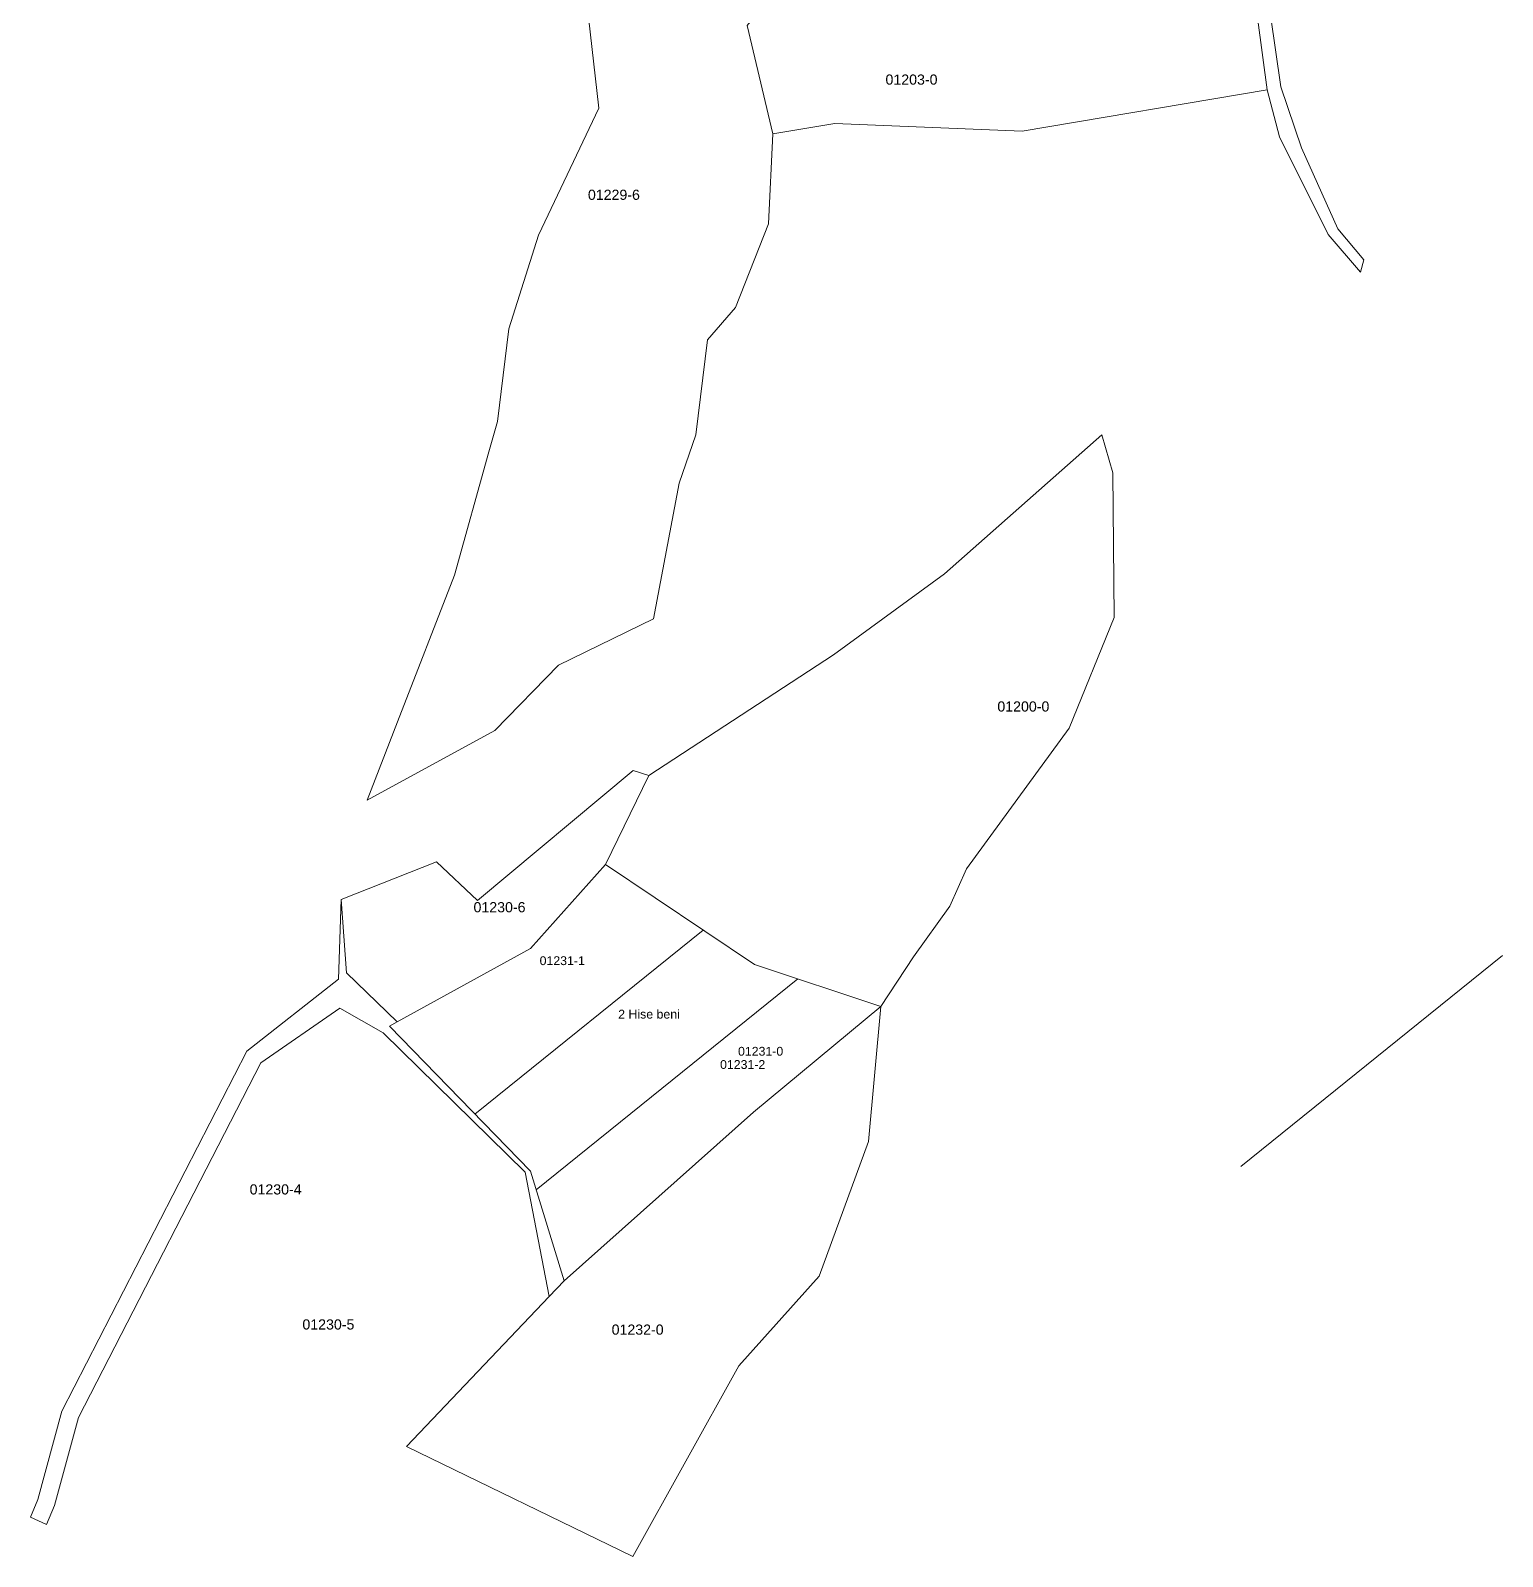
# Model space of a CAD drawing. Header units: metres. Extents: x 7510550 to 7511784, y 4687677 to 4689293.
# Drawn here: x 7511128 to 7511461.8, y 4687882.1 to 4688228.2 of the extents above; entities that cross this region are included whole.
import ezdxf

# ---------------------------------------------------------------- set-up
doc = ezdxf.new("R2010")
doc.units = ezdxf.units.M
for name, color, linetype, lineweight in [('Ndarje e re', 1, 'Continuous', 0), ('Nr Parceles Baze', 7, 'Continuous', 0), ('Nr-Kojshi', 251, 'Continuous', 0), ('Parc-Kojshi', 251, 'Continuous', 0), ('Parcela Baze', 7, 'Continuous', 0), ('Pikat Ndarjes garb', 1, 'Continuous', 0)]:
    doc.layers.add(name, color=color, linetype=linetype, lineweight=lineweight)
doc.styles.get("Standard").update_dxf_attribs({"font": 'arial.ttf'})

msp = doc.modelspace()

# ---------------------------------------------------------------- linework, layer by layer
at = {"layer": 'Ndarje e re', "flags": 128}
for points in [[(7511402.45, 4687970.57), (7511461.81, 4688018.38)], [(7511242.64, 4687965.27), (7511302, 4688013.08)]]:
    msp.add_lwpolyline(points, dxfattribs=at)
at = {"layer": 'Parc-Kojshi', "flags": 128}
for points in [[(7511252.61, 4688247.94), (7511256.86, 4688210.6), (7511243.2, 4688181.75), (7511236.43, 4688160.52), (7511233.87, 4688139.51), (7511231.93, 4688132.61), (7511224.12, 4688104.7), (7511211.23, 4688071.43), (7511204.33, 4688053.62), (7511233.29, 4688069.42), (7511247.76, 4688084.28), (7511269.28, 4688094.73), (7511275.07, 4688125.56), (7511278.84, 4688136.48), (7511281.55, 4688158.08), (7511287.89, 4688165.38), (7511295.37, 4688184.37), (7511296.32, 4688204.77), (7511290.51, 4688229.38)], [(7511404.08, 4688247.6), (7511408.46, 4688214.76), (7511411.28, 4688204.07), (7511422.25, 4688181.91), (7511429.62, 4688173.38), (7511430.39, 4688176.21), (7511424.47, 4688183.21), (7511416.22, 4688201.62), (7511411.58, 4688215.43), (7511406.84, 4688248)]]:
    msp.add_lwpolyline(points, dxfattribs=at)
for points in [[(7511404.08, 4688247.6), (7511361.24, 4688242.12), (7511328.67, 4688233.76), (7511294.54, 4688234.24), (7511290.51, 4688229.38), (7511296.32, 4688204.77), (7511310.43, 4688207.15), (7511352.86, 4688205.34), (7511408.46, 4688214.76)], [(7511363.51, 4688069.97), (7511373.74, 4688095.06), (7511373.44, 4688127.89), (7511370.99, 4688136.47), (7511335.29, 4688104.95), (7511310.12, 4688086.58), (7511268.25, 4688059.2), (7511258.41, 4688039.04), (7511292.18, 4688016.34), (7511320.84, 4688006.8), (7511328.22, 4688018.11), (7511336.47, 4688029.56), (7511340.28, 4688038.02), (7511351.89, 4688054)], [(7511258.41, 4688039.04), (7511268.25, 4688059.2), (7511264.7, 4688060.38), (7511229.38, 4688030.86), (7511220.08, 4688039.63), (7511198.46, 4688031.09), (7511199.67, 4688014.5), (7511211.14, 4688003.33), (7511241.37, 4688020.01)], [(7511199.67, 4688014.5), (7511198.46, 4688031.09), (7511197.8, 4688013.04), (7511177.07, 4687996.68), (7511135.11, 4687915.02), (7511129.67, 4687894.98), (7511127.99, 4687891.02), (7511131.62, 4687889.33), (7511133.46, 4687893.67), (7511138.86, 4687913.57), (7511180.22, 4687994.08), (7511198.11, 4688006.47), (7511207.93, 4688000.87), (7511240.18, 4687969.25), (7511245.61, 4687941.04), (7511248.99, 4687944.61), (7511241.35, 4687969.45), (7511209.38, 4688002.36), (7511211.14, 4688003.33)], [(7511306.81, 4687945.66), (7511318.04, 4687976.24), (7511320.84, 4688006.8), (7511291.92, 4687982.84), (7511248.99, 4687944.61), (7511245.61, 4687941.04), (7511213.28, 4687907.03), (7511264.61, 4687882.08), (7511288.66, 4687925.31)]]:
    msp.add_lwpolyline(points, close=True, dxfattribs=at)
at = {"layer": 'Parcela Baze', "flags": 128}
msp.add_lwpolyline([(7511292.18, 4688016.34), (7511258.41, 4688039.04), (7511241.37, 4688020.01), (7511211.14, 4688003.33), (7511209.38, 4688002.36), (7511241.35, 4687969.45), (7511248.99, 4687944.61), (7511291.92, 4687982.84), (7511320.84, 4688006.8)], close=True, dxfattribs=at)
at = {"layer": 'Pikat Ndarjes garb', "flags": 128}
msp.add_lwpolyline([(7511228.75, 4687982.42), (7511280.57, 4688024.15)], dxfattribs=at)

# ---------------------------------------------------------------- texts
at = {"layer": 'Ndarje e re'}
for s, p in [('01231-1', (7511243.45, 4688016.22)), ('2 Hise beni', (7511261.27, 4688004.09)), ('01231-2', (7511284.37, 4687992.67))]:
    msp.add_text(s, height=2, dxfattribs=at).set_placement(p)
at = {"layer": 'Nr Parceles Baze'}
msp.add_text('01231-0', height=2, dxfattribs=at).set_placement((7511288.44, 4687995.67))
at = {"layer": 'Nr-Kojshi'}
for s, p in [('01203-0', (7511321.89, 4688215.93)), ('01229-6', (7511254.4, 4688189.8)), ('01200-0', (7511347.26, 4688073.73)), ('01230-6', (7511228.46, 4688028.2)), ('01230-4', (7511177.68, 4687964.19)), ('01230-5', (7511189.65, 4687933.56)), ('01232-0', (7511259.78, 4687932.39))]:
    msp.add_text(s, height=2.3, dxfattribs=at).set_placement(p)

doc.saveas('drawing.dxf')
